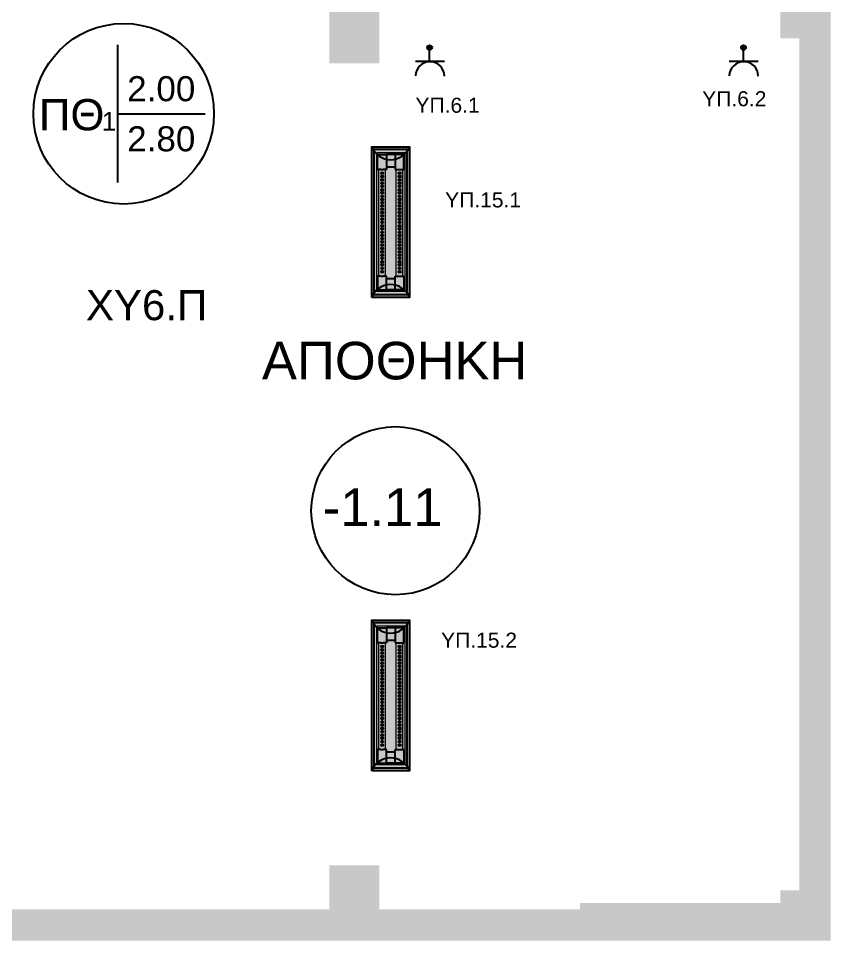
# Model space of a CAD drawing. Header units: metres. Extents: x 0 to 132, y -109 to 310.
# Drawn here: x 26.74 to 33.22, y -76.87 to -69.51 of the extents above; entities that cross this region are included whole.
import ezdxf
from ezdxf.enums import TextEntityAlignment as Align

# ---------------------------------------------------------------- set-up
doc = ezdxf.new("R2010")
doc.units = ezdxf.units.M
doc.header["$LTSCALE"] = 0.036
doc.layers.get('0').update_dxf_attribs({"color": 252})
for name, color, linetype in [('arxitektonika', 254, 'Continuous'), ('electext', 20, 'Continuous'), ('HLEK-SYMBOL', 3, 'Continuous'), ('HLEK_FL001_SYMBOLS', 230, 'Continuous'), ('mihanologika text', 20, 'Continuous')]:
    doc.layers.add(name, color=color, linetype=linetype)
doc.styles.add('COMU-N', font='arial.ttf')
doc.styles.get("Standard").update_dxf_attribs({"font": 'arial.ttf'})

# ---------------------------------------------------------------- blocks, each defined once
blk = doc.blocks.new('gJ6_a14')
at = {"linetype": 'Continuous'}
for p, q in [((-0.1176, 0.1119), (0.113, 0.1119)), ((0, 0.1119), (0, 0))]:
    blk.add_line(p, q, dxfattribs=at)
blk.add_arc((-0.0023, 0.2279), 0.1153, 180, 358.95657, dxfattribs=at)
blk = doc.blocks.new('*X789')
at = {"color": 0}
for p, q in [((15.598, 2.587), (15.737, 2.727)), ((15.598, 2.622), (15.702, 2.727)), ((15.601, 2.607), (15.609, 2.616)), ((15.604, 2.646), (15.605, 2.647)), ((15.605, 2.559), (15.765, 2.719)), ((15.605, 2.577), (15.614, 2.585)), ((15.609, 2.652), (15.618, 2.66)), ((15.611, 2.547), (15.618, 2.554)), ((15.614, 2.621), (15.623, 2.63)), ((15.617, 2.536), (15.789, 2.707)), ((15.618, 2.59), (15.627, 2.599)), ((15.623, 2.665), (15.631, 2.674)), ((15.623, 2.559), (15.631, 2.568)), ((15.627, 2.634), (15.636, 2.643)), ((15.627, 2.528), (15.636, 2.537)), ((15.631, 2.603), (15.64, 2.612)), ((15.633, 2.516), (15.808, 2.691)), ((15.636, 2.678), (15.645, 2.687)), ((15.636, 2.572), (15.645, 2.581)), ((15.64, 2.647), (15.649, 2.656)), ((15.64, 2.541), (15.649, 2.55)), ((15.645, 2.616), (15.654, 2.625)), ((15.645, 2.51), (15.654, 2.519)), ((15.649, 2.691), (15.658, 2.7)), ((15.649, 2.585), (15.658, 2.594)), ((15.653, 2.501), (15.824, 2.672)), ((15.654, 2.66), (15.662, 2.669)), ((15.654, 2.554), (15.662, 2.563)), ((15.658, 2.63), (15.667, 2.638)), ((15.658, 2.523), (15.667, 2.532)), ((15.662, 2.705), (15.671, 2.714)), ((15.662, 2.599), (15.671, 2.607)), ((15.664, 2.494), (15.671, 2.501)), ((15.667, 2.674), (15.676, 2.683)), ((15.667, 2.568), (15.676, 2.577)), ((15.671, 2.643), (15.68, 2.652)), ((15.671, 2.537), (15.68, 2.546)), ((15.676, 2.718), (15.678, 2.721)), ((15.676, 2.489), (15.836, 2.648)), ((15.676, 2.612), (15.685, 2.621)), ((15.676, 2.506), (15.685, 2.515)), ((15.68, 2.687), (15.689, 2.696)), ((15.68, 2.581), (15.689, 2.59)), ((15.685, 2.656), (15.693, 2.665)), ((15.685, 2.55), (15.693, 2.559)), ((15.689, 2.625), (15.698, 2.634)), ((15.689, 2.519), (15.698, 2.528)), ((15.693, 2.7), (15.702, 2.709)), ((15.693, 2.594), (15.702, 2.603)), ((15.693, 2.488), (15.702, 2.497)), ((15.698, 2.669), (15.707, 2.678)), ((15.698, 2.563), (15.707, 2.572)), ((15.702, 2.638), (15.711, 2.647)), ((15.702, 2.532), (15.711, 2.541)), ((15.705, 2.482), (15.843, 2.62)), ((15.707, 2.714), (15.715, 2.722)), ((15.707, 2.607), (15.715, 2.616)), ((15.707, 2.501), (15.715, 2.51)), ((15.711, 2.683), (15.72, 2.691)), ((15.711, 2.577), (15.72, 2.585)), ((15.715, 2.652), (15.724, 2.66)), ((15.715, 2.546), (15.724, 2.554)), ((15.72, 2.727), (15.721, 2.728)), ((15.72, 2.621), (15.729, 2.63)), ((15.72, 2.515), (15.729, 2.523)), ((15.724, 2.696), (15.733, 2.705)), ((15.724, 2.59), (15.733, 2.599)), ((15.724, 2.484), (15.733, 2.493)), ((15.729, 2.665), (15.738, 2.674)), ((15.729, 2.559), (15.738, 2.568)), ((15.733, 2.634), (15.742, 2.643)), ((15.733, 2.528), (15.742, 2.537)), ((15.738, 2.709), (15.746, 2.718)), ((15.738, 2.603), (15.746, 2.612)), ((15.738, 2.497), (15.746, 2.506)), ((15.741, 2.482), (15.842, 2.584)), ((15.742, 2.678), (15.751, 2.687)), ((15.742, 2.572), (15.751, 2.581)), ((15.746, 2.647), (15.755, 2.656)), ((15.746, 2.541), (15.755, 2.55)), ((15.751, 2.722), (15.752, 2.724)), ((15.751, 2.616), (15.76, 2.625)), ((15.751, 2.51), (15.76, 2.519)), ((15.755, 2.691), (15.764, 2.7)), ((15.755, 2.585), (15.764, 2.594)), ((15.76, 2.66), (15.768, 2.669)), ((15.76, 2.554), (15.768, 2.563)), ((15.764, 2.63), (15.773, 2.638)), ((15.764, 2.523), (15.773, 2.532)), ((15.768, 2.705), (15.777, 2.714)), ((15.768, 2.599), (15.777, 2.607)), ((15.768, 2.493), (15.777, 2.501)), ((15.773, 2.674), (15.782, 2.683)), ((15.773, 2.568), (15.782, 2.577)), ((15.777, 2.643), (15.786, 2.652)), ((15.777, 2.537), (15.786, 2.546)), ((15.782, 2.612), (15.791, 2.621)), ((15.782, 2.506), (15.791, 2.515)), ((15.786, 2.687), (15.795, 2.696)), ((15.786, 2.581), (15.795, 2.59)), ((15.791, 2.656), (15.799, 2.665)), ((15.791, 2.55), (15.799, 2.559)), ((15.795, 2.625), (15.804, 2.634)), ((15.795, 2.519), (15.804, 2.528)), ((15.799, 2.594), (15.808, 2.603)), ((15.804, 2.669), (15.813, 2.678)), ((15.804, 2.563), (15.813, 2.572)), ((15.808, 2.638), (15.817, 2.647)), ((15.808, 2.532), (15.817, 2.541)), ((15.813, 2.607), (15.822, 2.616)), ((15.817, 2.577), (15.826, 2.585)), ((15.822, 2.652), (15.83, 2.66)), ((15.822, 2.546), (15.83, 2.554)), ((15.826, 2.621), (15.835, 2.63)), ((15.83, 2.59), (15.839, 2.599)), ((15.835, 2.559), (15.835, 2.56)), ((15.839, 2.634), (15.84, 2.635)), ((15.844, 2.603), (15.844, 2.603))]:
    blk.add_line(p, q, dxfattribs=at)
blk = doc.blocks.new('GJ6_A78')
at = {"layer": 'HLEK-SYMBOL', "color": 0, "linetype": 'Continuous'}
blk.add_circle((0, 0), 0.0989, dxfattribs=at)
at = {"layer": 'HLEK-SYMBOL', "color": 0, "xscale": 0.8, "yscale": 0.8, "zscale": 0.8}
blk.add_blockref('*X789', (-12.576, -2.084), dxfattribs=at)
blk = doc.blocks.new('priza')
at = {"layer": 'HLEK_FL001_SYMBOLS', "rotation": 180}
blk.add_blockref('gJ6_a14', (87.4, -100.4952), dxfattribs=at)
at = {"layer": 'HLEK_FL001_SYMBOLS', "xscale": 0.1951472641207488, "yscale": 0.1951472641207488, "zscale": 0.1951472641207488}
blk.add_blockref('GJ6_A78', (87.4, -100.4953), dxfattribs=at)
blk = doc.blocks.new('led stegano orofis 2x32W 1200x300mm')
at = {"layer": 'HLEK_FL001_SYMBOLS', "linetype": 'Continuous', "lineweight": 0}
h = blk.add_hatch(color=150, dxfattribs=at)
h.dxf.hatch_style = 1
h.paths.add_polyline_path([(45.0962, 60.1418), (45.0962, 59.8418), (46.2983, 59.8418), (46.2983, 60.1418)])
h.paths.add_polyline_path([(46.2783, 60.1218), (46.2783, 59.8618), (45.1162, 59.8618), (45.1162, 60.1218)], flags=16)
h.paths.add_polyline_path([(46.2525, 60.1016), (46.2525, 59.8781), (45.1434, 59.8781), (45.1434, 60.1016)], flags=0)
h = blk.add_hatch(color=256, dxfattribs=at)
h.dxf.hatch_style = 1
h.paths.add_polyline_path([(45.1162, 60.1218), (45.1162, 59.8618), (46.2783, 59.8618), (46.2783, 60.1218)])
h.paths.add_polyline_path([(46.2525, 60.1016), (46.2525, 59.8781), (45.1434, 59.8781), (45.1434, 60.1016)], flags=16)
h = blk.add_hatch(color=11, dxfattribs=at)
h.dxf.hatch_style = 1
h.paths.add_polyline_path([(45.1434, 60.1016), (45.1434, 59.8781), (46.2525, 59.8781), (46.2525, 60.1016)])
h = blk.add_hatch(color=140, dxfattribs=at)
h.dxf.hatch_style = 1
h.paths.add_polyline_path([(45.3116, 60.0583, 1), (45.2896, 60.0583, 1)])
h = blk.add_hatch(color=140, dxfattribs=at)
h.dxf.hatch_style = 1
h.paths.add_polyline_path([(45.3392, 60.0583, 1), (45.3172, 60.0583, 1)])
h = blk.add_hatch(color=140, dxfattribs=at)
h.dxf.hatch_style = 1
h.paths.add_polyline_path([(45.3662, 60.0583, 1), (45.3442, 60.0583, 1)])
h = blk.add_hatch(color=140, dxfattribs=at)
h.dxf.hatch_style = 1
h.paths.add_polyline_path([(45.392, 60.0583, 1), (45.37, 60.0583, 1)])
h = blk.add_hatch(color=140, dxfattribs=at)
h.dxf.hatch_style = 1
h.paths.add_polyline_path([(45.4189, 60.0583, 1), (45.397, 60.0583, 1)])
h = blk.add_hatch(color=140, dxfattribs=at)
h.dxf.hatch_style = 1
h.paths.add_polyline_path([(45.4447, 60.0583, 1), (45.4228, 60.0583, 1)])
h = blk.add_hatch(color=140, dxfattribs=at)
h.dxf.hatch_style = 1
h.paths.add_polyline_path([(45.4705, 60.0583, 1), (45.4485, 60.0583, 1)])
h = blk.add_hatch(color=140, dxfattribs=at)
h.dxf.hatch_style = 1
h.paths.add_polyline_path([(45.4963, 60.0583, 1), (45.4743, 60.0583, 1)])
h = blk.add_hatch(color=140, dxfattribs=at)
h.dxf.hatch_style = 1
h.paths.add_polyline_path([(45.5233, 60.0583, 1), (45.5013, 60.0583, 1)])
h = blk.add_hatch(color=140, dxfattribs=at)
h.dxf.hatch_style = 1
h.paths.add_polyline_path([(45.5502, 60.0583, 1), (45.5283, 60.0583, 1)])
h = blk.add_hatch(color=140, dxfattribs=at)
h.dxf.hatch_style = 1
h.paths.add_polyline_path([(45.576, 60.0583, 1), (45.5541, 60.0583, 1)])
h = blk.add_hatch(color=140, dxfattribs=at)
h.dxf.hatch_style = 1
h.paths.add_polyline_path([(45.6007, 60.0583, 1), (45.5787, 60.0583, 1)])
h = blk.add_hatch(color=140, dxfattribs=at)
h.dxf.hatch_style = 1
h.paths.add_polyline_path([(45.6264, 60.0583, 1), (45.6045, 60.0583, 1)])
h = blk.add_hatch(color=140, dxfattribs=at)
h.dxf.hatch_style = 1
h.paths.add_polyline_path([(45.6534, 60.0583, 1), (45.6314, 60.0583, 1)])
h = blk.add_hatch(color=140, dxfattribs=at)
h.dxf.hatch_style = 1
h.paths.add_polyline_path([(45.6792, 60.0583, 1), (45.6572, 60.0583, 1)])
h = blk.add_hatch(color=140, dxfattribs=at)
h.dxf.hatch_style = 1
h.paths.add_polyline_path([(45.7062, 60.0583, 1), (45.6842, 60.0583, 1)])
h = blk.add_hatch(color=140, dxfattribs=at)
h.dxf.hatch_style = 1
h.paths.add_polyline_path([(45.732, 60.0583, 1), (45.71, 60.0583, 1)])
h = blk.add_hatch(color=140, dxfattribs=at)
h.dxf.hatch_style = 1
h.paths.add_polyline_path([(45.7589, 60.0583, 1), (45.7369, 60.0583, 1)])
h = blk.add_hatch(color=140, dxfattribs=at)
h.dxf.hatch_style = 1
h.paths.add_polyline_path([(45.7847, 60.0583, 1), (45.7627, 60.0583, 1)])
h = blk.add_hatch(color=140, dxfattribs=at)
h.dxf.hatch_style = 1
h.paths.add_polyline_path([(45.8105, 60.0583, 1), (45.7885, 60.0583, 1)])
h = blk.add_hatch(color=140, dxfattribs=at)
h.dxf.hatch_style = 1
h.paths.add_polyline_path([(45.8375, 60.0583, 1), (45.8155, 60.0583, 1)])
h = blk.add_hatch(color=140, dxfattribs=at)
h.dxf.hatch_style = 1
h.paths.add_polyline_path([(45.8633, 60.0583, 1), (45.8413, 60.0583, 1)])
h = blk.add_hatch(color=140, dxfattribs=at)
h.dxf.hatch_style = 1
h.paths.add_polyline_path([(45.8879, 60.0583, 1), (45.866, 60.0583, 1)])
h = blk.add_hatch(color=140, dxfattribs=at)
h.dxf.hatch_style = 1
h.paths.add_polyline_path([(45.9137, 60.0583, 1), (45.8917, 60.0583, 1)])
h = blk.add_hatch(color=140, dxfattribs=at)
h.dxf.hatch_style = 1
h.paths.add_polyline_path([(45.9407, 60.0583, 1), (45.9187, 60.0583, 1)])
h = blk.add_hatch(color=140, dxfattribs=at)
h.dxf.hatch_style = 1
h.paths.add_polyline_path([(45.9665, 60.0583, 1), (45.9445, 60.0583, 1)])
h = blk.add_hatch(color=140, dxfattribs=at)
h.dxf.hatch_style = 1
h.paths.add_polyline_path([(45.9934, 60.0583, 1), (45.9715, 60.0583, 1)])
h = blk.add_hatch(color=140, dxfattribs=at)
h.dxf.hatch_style = 1
h.paths.add_polyline_path([(46.0192, 60.0583, 1), (45.9973, 60.0583, 1)])
h = blk.add_hatch(color=140, dxfattribs=at)
h.dxf.hatch_style = 1
h.paths.add_polyline_path([(46.0462, 60.0583, 1), (46.0242, 60.0583, 1)])
h = blk.add_hatch(color=140, dxfattribs=at)
h.dxf.hatch_style = 1
h.paths.add_polyline_path([(46.072, 60.0583, 1), (46.05, 60.0583, 1)])
h = blk.add_hatch(color=140, dxfattribs=at)
h.dxf.hatch_style = 1
h.paths.add_polyline_path([(46.0978, 60.0583, 1), (46.0758, 60.0583, 1)])
h = blk.add_hatch(color=140, dxfattribs=at)
h.dxf.hatch_style = 1
h.paths.add_polyline_path([(45.3116, 59.9196, 1), (45.2896, 59.9196, 1)])
h = blk.add_hatch(color=140, dxfattribs=at)
h.dxf.hatch_style = 1
h.paths.add_polyline_path([(45.3392, 59.9196, 1), (45.3172, 59.9196, 1)])
h = blk.add_hatch(color=140, dxfattribs=at)
h.dxf.hatch_style = 1
h.paths.add_polyline_path([(45.3662, 59.9196, 1), (45.3442, 59.9196, 1)])
h = blk.add_hatch(color=140, dxfattribs=at)
h.dxf.hatch_style = 1
h.paths.add_polyline_path([(45.392, 59.9196, 1), (45.37, 59.9196, 1)])
h = blk.add_hatch(color=140, dxfattribs=at)
h.dxf.hatch_style = 1
h.paths.add_polyline_path([(45.4189, 59.9196, 1), (45.397, 59.9196, 1)])
h = blk.add_hatch(color=140, dxfattribs=at)
h.dxf.hatch_style = 1
h.paths.add_polyline_path([(45.4447, 59.9196, 1), (45.4228, 59.9196, 1)])
h = blk.add_hatch(color=140, dxfattribs=at)
h.dxf.hatch_style = 1
h.paths.add_polyline_path([(45.4705, 59.9196, 1), (45.4485, 59.9196, 1)])
h = blk.add_hatch(color=140, dxfattribs=at)
h.dxf.hatch_style = 1
h.paths.add_polyline_path([(45.4963, 59.9196, 1), (45.4743, 59.9196, 1)])
h = blk.add_hatch(color=140, dxfattribs=at)
h.dxf.hatch_style = 1
h.paths.add_polyline_path([(45.5233, 59.9196, 1), (45.5013, 59.9196, 1)])
h = blk.add_hatch(color=140, dxfattribs=at)
h.dxf.hatch_style = 1
h.paths.add_polyline_path([(45.5502, 59.9196, 1), (45.5283, 59.9196, 1)])
h = blk.add_hatch(color=140, dxfattribs=at)
h.dxf.hatch_style = 1
h.paths.add_polyline_path([(45.576, 59.9196, 1), (45.5541, 59.9196, 1)])
h = blk.add_hatch(color=140, dxfattribs=at)
h.dxf.hatch_style = 1
h.paths.add_polyline_path([(45.6007, 59.9196, 1), (45.5787, 59.9196, 1)])
h = blk.add_hatch(color=140, dxfattribs=at)
h.dxf.hatch_style = 1
h.paths.add_polyline_path([(45.6264, 59.9196, 1), (45.6045, 59.9196, 1)])
h = blk.add_hatch(color=140, dxfattribs=at)
h.dxf.hatch_style = 1
h.paths.add_polyline_path([(45.6534, 59.9196, 1), (45.6314, 59.9196, 1)])
h = blk.add_hatch(color=140, dxfattribs=at)
h.dxf.hatch_style = 1
h.paths.add_polyline_path([(45.6792, 59.9196, 1), (45.6572, 59.9196, 1)])
h = blk.add_hatch(color=140, dxfattribs=at)
h.dxf.hatch_style = 1
h.paths.add_polyline_path([(45.7062, 59.9196, 1), (45.6842, 59.9196, 1)])
h = blk.add_hatch(color=140, dxfattribs=at)
h.dxf.hatch_style = 1
h.paths.add_polyline_path([(45.732, 59.9196, 1), (45.71, 59.9196, 1)])
h = blk.add_hatch(color=140, dxfattribs=at)
h.dxf.hatch_style = 1
h.paths.add_polyline_path([(45.7589, 59.9196, 1), (45.7369, 59.9196, 1)])
h = blk.add_hatch(color=140, dxfattribs=at)
h.dxf.hatch_style = 1
h.paths.add_polyline_path([(45.7847, 59.9196, 1), (45.7627, 59.9196, 1)])
h = blk.add_hatch(color=140, dxfattribs=at)
h.dxf.hatch_style = 1
h.paths.add_polyline_path([(45.8105, 59.9196, 1), (45.7885, 59.9196, 1)])
h = blk.add_hatch(color=140, dxfattribs=at)
h.dxf.hatch_style = 1
h.paths.add_polyline_path([(45.8375, 59.9196, 1), (45.8155, 59.9196, 1)])
h = blk.add_hatch(color=140, dxfattribs=at)
h.dxf.hatch_style = 1
h.paths.add_polyline_path([(45.8633, 59.9196, 1), (45.8413, 59.9196, 1)])
h = blk.add_hatch(color=140, dxfattribs=at)
h.dxf.hatch_style = 1
h.paths.add_polyline_path([(45.8879, 59.9196, 1), (45.866, 59.9196, 1)])
h = blk.add_hatch(color=140, dxfattribs=at)
h.dxf.hatch_style = 1
h.paths.add_polyline_path([(45.9137, 59.9196, 1), (45.8917, 59.9196, 1)])
h = blk.add_hatch(color=140, dxfattribs=at)
h.dxf.hatch_style = 1
h.paths.add_polyline_path([(45.9407, 59.9196, 1), (45.9187, 59.9196, 1)])
h = blk.add_hatch(color=140, dxfattribs=at)
h.dxf.hatch_style = 1
h.paths.add_polyline_path([(45.9665, 59.9196, 1), (45.9445, 59.9196, 1)])
h = blk.add_hatch(color=140, dxfattribs=at)
h.dxf.hatch_style = 1
h.paths.add_polyline_path([(45.9934, 59.9196, 1), (45.9715, 59.9196, 1)])
h = blk.add_hatch(color=140, dxfattribs=at)
h.dxf.hatch_style = 1
h.paths.add_polyline_path([(46.0192, 59.9196, 1), (45.9973, 59.9196, 1)])
h = blk.add_hatch(color=140, dxfattribs=at)
h.dxf.hatch_style = 1
h.paths.add_polyline_path([(46.0462, 59.9196, 1), (46.0242, 59.9196, 1)])
h = blk.add_hatch(color=140, dxfattribs=at)
h.dxf.hatch_style = 1
h.paths.add_polyline_path([(46.072, 59.9196, 1), (46.05, 59.9196, 1)])
h = blk.add_hatch(color=140, dxfattribs=at)
h.dxf.hatch_style = 1
h.paths.add_polyline_path([(46.0978, 59.9196, 1), (46.0758, 59.9196, 1)])
at = {"layer": 'HLEK_FL001_SYMBOLS'}
for p, q in [((45.2646, 60.0954), (45.1571, 60.0954)), ((45.1571, 60.0954), (45.1571, 60.0254)), ((45.2646, 60.0704), (45.2646, 60.0954)), ((45.2646, 60.0704), (45.2646, 60.0504)), ((46.117, 60.0954), (46.2374, 60.0954)), ((46.117, 60.0704), (46.117, 60.0954)), ((46.117, 60.0704), (46.117, 60.0504)), ((46.2374, 60.0954), (46.2374, 60.0254)), ((45.1571, 60.0254), (45.2646, 60.0254)), ((45.1571, 59.9554), (45.1571, 60.0254)), ((45.2471, 60.0254), (45.2471, 59.9554)), ((45.2646, 60.0254), (45.2646, 60.0504)), ((46.117, 60.0254), (46.117, 60.0504)), ((46.2374, 60.0254), (46.117, 60.0254)), ((46.1387, 60.0254), (46.1387, 59.9554)), ((46.2374, 59.9554), (46.2374, 60.0254)), ((45.1571, 59.8854), (45.1571, 59.9554)), ((45.1571, 59.9554), (45.2646, 59.9554)), ((45.2646, 59.9554), (45.2646, 59.9304)), ((45.2646, 59.9304), (45.2646, 59.9104)), ((45.2646, 59.9104), (45.2646, 59.8854)), ((46.117, 59.9554), (46.117, 59.9304)), ((46.2374, 59.9554), (46.117, 59.9554)), ((46.117, 59.9304), (46.117, 59.9104)), ((46.117, 59.9104), (46.117, 59.8854)), ((46.2374, 59.8854), (46.2374, 59.9554)), ((45.2646, 59.8854), (45.1571, 59.8854)), ((46.117, 59.8854), (46.2374, 59.8854))]:
    blk.add_line(p, q, dxfattribs=at)
at = {"layer": 'HLEK_FL001_SYMBOLS', "linetype": 'Continuous', "lineweight": 0}
for p, q in [((45.2646, 60.0859), (46.117, 60.0859)), ((45.2646, 60.0325), (46.117, 60.0325)), ((45.2646, 59.9474), (46.117, 59.9474)), ((45.2646, 59.894), (46.117, 59.894))]:
    blk.add_line(p, q, dxfattribs=at)
at = {"layer": 'HLEK_FL001_SYMBOLS'}
for points in [[(45.0962, 60.1418), (46.2983, 60.1418), (46.2983, 59.8418), (45.0962, 59.8418)], [(45.1162, 60.1218), (46.2783, 60.1218), (46.2783, 59.8618), (45.1162, 59.8618)]]:
    blk.add_lwpolyline(points, close=True, dxfattribs=at)
at = {"layer": 'HLEK_FL001_SYMBOLS', "linetype": 'Continuous', "lineweight": 0}
blk.add_lwpolyline([(45.1434, 60.1016), (46.2525, 60.1016), (46.2525, 59.8781), (45.1434, 59.8781)], close=True, dxfattribs=at)
for centre in [(45.3006, 60.0583), (45.3282, 60.0583), (45.3552, 60.0583), (45.381, 60.0583), (45.408, 60.0583), (45.4337, 60.0583), (45.4595, 60.0583), (45.4853, 60.0583), (45.5123, 60.0583), (45.5393, 60.0583), (45.565, 60.0583), (45.5897, 60.0583), (45.6155, 60.0583), (45.6424, 60.0583), (45.6682, 60.0583), (45.6952, 60.0583), (45.721, 60.0583), (45.7479, 60.0583), (45.7737, 60.0583), (45.7995, 60.0583), (45.8265, 60.0583), (45.8523, 60.0583), (45.8769, 60.0583), (45.9027, 60.0583), (45.9297, 60.0583), (45.9555, 60.0583), (45.9825, 60.0583), (46.0082, 60.0583), (46.0352, 60.0583), (46.061, 60.0583), (46.0868, 60.0583), (45.3006, 59.9196), (45.3282, 59.9196), (45.3552, 59.9196), (45.381, 59.9196), (45.408, 59.9196), (45.4337, 59.9196), (45.4595, 59.9196), (45.4853, 59.9196), (45.5123, 59.9196), (45.5393, 59.9196), (45.565, 59.9196), (45.5897, 59.9196), (45.6155, 59.9196), (45.6424, 59.9196), (45.6682, 59.9196), (45.6952, 59.9196), (45.721, 59.9196), (45.7479, 59.9196), (45.7737, 59.9196), (45.7995, 59.9196), (45.8265, 59.9196), (45.8523, 59.9196), (45.8769, 59.9196), (45.9027, 59.9196), (45.9297, 59.9196), (45.9555, 59.9196), (45.9825, 59.9196), (46.0082, 59.9196), (46.0352, 59.9196), (46.061, 59.9196), (46.0868, 59.9196)]:
    blk.add_circle(centre, 0.011, dxfattribs=at)
at = {"layer": 'HLEK_FL001_SYMBOLS'}
for centre, start, end in [((45.0387, 59.9918), 290.97637, 69.02363), ((46.3558, 59.9918), 110.97637, 249.02363)]:
    blk.add_arc(centre, 0.1606, start, end, dxfattribs=at)

msp = doc.modelspace()

# ---------------------------------------------------------------- hatches: boundary and pattern name
at = {"layer": 'arxitektonika'}
h = msp.add_hatch(color=256, dxfattribs=at)
h.paths.add_polyline_path([(11.8182, -65.6706), (11.4182, -65.6706), (11.4182, -66.0706), (11.8182, -66.0706)])
h.paths.add_polyline_path([(13.2182, -65.6706), (11.8182, -65.6706), (11.8182, -65.9706), (13.2182, -65.9706)])
h.paths.add_polyline_path([(14.8182, -65.6706), (13.2182, -65.6706), (13.2182, -65.9206), (14.8182, -65.9206)])
h.paths.add_polyline_path([(15.2182, -65.6706), (14.8182, -65.6706), (14.8182, -66.0706), (15.2182, -66.0706)])
h.paths.add_polyline_path([(18.4182, -65.6706), (15.2182, -65.6706), (15.2182, -65.9206), (18.4182, -65.9206)])
h.paths.add_polyline_path([(18.8182, -65.6706), (18.4182, -65.6706), (18.4182, -66.2706), (18.8182, -66.2706)])
h.paths.add_polyline_path([(20.4182, -65.6706), (18.8182, -65.6706), (18.8182, -65.9206), (20.4182, -65.9206)])
h.paths.add_polyline_path([(22.0182, -65.6706), (20.4182, -65.6706), (20.4182, -65.9706), (22.0182, -65.9706)])
h.paths.add_polyline_path([(22.4182, -65.6706), (22.0182, -65.6706), (22.0182, -66.0706), (22.4182, -66.0706)])
h.paths.add_polyline_path([(29.2182, -65.6706), (22.4182, -65.6706), (22.4182, -65.9206), (29.2182, -65.9206)])
h.paths.add_polyline_path([(29.6182, -65.6706), (29.2182, -65.6706), (29.2182, -66.0706), (29.6182, -66.0706)])
h.paths.add_polyline_path([(33.2182, -65.6706), (32.8182, -65.6706), (32.8182, -66.0706), (33.2182, -66.0706)])
h.paths.add_polyline_path([(33.2182, -69.2706), (32.8182, -69.2706), (32.8182, -69.6706), (33.2182, -69.6706)])
h.paths.add_polyline_path([(29.6182, -69.2706), (29.2182, -69.2706), (29.2182, -69.8706), (29.6182, -69.8706)])
h.paths.add_polyline_path([(26.0182, -69.2706), (25.6182, -69.2706), (25.6182, -69.8706), (26.0182, -69.8706)])
h.paths.add_polyline_path([(22.4182, -69.2706), (22.0182, -69.2706), (22.0182, -69.8706), (22.4182, -69.8706)])
h.paths.add_polyline_path([(15.2182, -69.2706), (14.8182, -69.2706), (14.8182, -69.8706), (15.2182, -69.8706)])
h.paths.add_polyline_path([(11.8182, -69.2706), (11.4182, -69.2706), (11.4182, -69.6706), (11.8182, -69.6706)])
h.paths.add_polyline_path([(11.6682, -66.0706), (11.4182, -66.0706), (11.4182, -69.2706), (11.6682, -69.2706)])
h.paths.add_polyline_path([(11.7182, -69.6706), (11.4182, -69.6706), (11.4182, -76.4706), (11.7182, -76.4706)])
h.paths.add_polyline_path([(11.8182, -76.4706), (11.4182, -76.4706), (11.4182, -76.8706), (11.8182, -76.8706)])
h.paths.add_polyline_path([(14.8182, -76.6206), (11.8182, -76.6206), (11.8182, -76.8706), (14.8182, -76.8706)])
h.paths.add_polyline_path([(15.2182, -76.2706), (14.8182, -76.2706), (14.8182, -76.8706), (15.2182, -76.8706)])
h.paths.add_polyline_path([(16.8182, -76.6206), (15.2182, -76.6206), (15.2182, -76.8706), (16.8182, -76.8706)])
h.paths.add_polyline_path([(18.4182, -76.5706), (16.8182, -76.5706), (16.8182, -76.8706), (18.4182, -76.8706)])
h.paths.add_polyline_path([(18.8182, -76.4706), (18.4182, -76.4706), (18.4182, -76.8706), (18.8182, -76.8706)])
h.paths.add_polyline_path([(18.8182, -72.7706), (18.4182, -72.7706), (18.4182, -73.3706), (18.8182, -73.3706)])
h.paths.add_polyline_path([(22.0182, -76.6206), (18.8182, -76.6206), (18.8182, -76.8706), (22.0182, -76.8706)])
h.paths.add_polyline_path([(22.4182, -76.2706), (22.0182, -76.2706), (22.0182, -76.8706), (22.4182, -76.8706)])
h.paths.add_polyline_path([(25.6182, -76.6206), (22.4182, -76.6206), (22.4182, -76.8706), (25.6182, -76.8706)])
h.paths.add_polyline_path([(26.0182, -76.2706), (25.6182, -76.2706), (25.6182, -76.8706), (26.0182, -76.8706)])
h.paths.add_polyline_path([(29.2182, -76.6206), (26.0182, -76.6206), (26.0182, -76.8706), (29.2182, -76.8706)])
h.paths.add_polyline_path([(29.6182, -76.2706), (29.2182, -76.2706), (29.2182, -76.8706), (29.6182, -76.8706)])
h.paths.add_polyline_path([(31.2182, -76.6206), (29.6182, -76.6206), (29.6182, -76.8706), (31.2182, -76.8706)])
h.paths.add_polyline_path([(32.8182, -76.5706), (31.2182, -76.5706), (31.2182, -76.8706), (32.8182, -76.8706)])
h.paths.add_polyline_path([(33.2182, -76.4706), (32.8182, -76.4706), (32.8182, -76.8706), (33.2182, -76.8706)])
h.paths.add_polyline_path([(33.2182, -69.6706), (32.9682, -69.6706), (32.9682, -76.4706), (33.2182, -76.4706)])

# ---------------------------------------------------------------- linework, layer by layer
for p, q in [((27.5272, -69.7217), (27.5272, -70.8217)), ((27.5272, -70.2717), (28.2272, -70.2717))]:
    msp.add_line(p, q, dxfattribs=at)
for centre, radius in [((27.5773, -70.2717), 0.7203), ((29.7456, -73.4398), 0.6708)]:
    msp.add_circle(centre, radius, dxfattribs=at)

# ---------------------------------------------------------------- block references
at = {"layer": 'HLEK_FL001_SYMBOLS'}
for p in [(-57.3813, 30.7518), (-54.8767, 30.7518)]:
    msp.add_blockref('priza', p, dxfattribs=at)
at = {"layer": 'HLEK_FL001_SYMBOLS', "linetype": 'Continuous', "lineweight": 0, "rotation": 89.99999999999999}
for p in [(89.699, -116.8335), (89.699, -120.6116)]:
    msp.add_blockref('led stegano orofis 2x32W 1200x300mm', p, dxfattribs=at)

# ---------------------------------------------------------------- texts
at = {"layer": 'arxitektonika', "style": 'COMU-N'}
for s, height, p in [('ΠΘ', 0.25, (26.9003, -70.4043)), ('1', 0.15, (27.4019, -70.4076)), ('ΑΠΟΘΗΚΗ', 0.3, (28.6804, -72.392)), ('-1.11', 0.3, (29.1661, -73.5622))]:
    msp.add_text(s, height=height, dxfattribs=at).set_placement(p)
at = {"layer": 'arxitektonika', "linetype": 'ByBlock', "style": 'COMU-N'}
for tag, text, p in [('2.00', '0.90', (27.8772, -70.1717)), ('2.80', '2.20', (27.8772, -70.5717))]:
    msp.add_attdef(tag, text=text, height=0.2, dxfattribs=at).set_placement(p, align=Align.CENTER)
at = {"layer": 'electext'}
msp.add_text('ΧΥ6.Π', height=0.24, dxfattribs=at).set_placement((27.2762, -71.9192))
at = {"layer": 'electext', "char_height": 0.12, "attachment_point": 1}
for s, width, insert in [('ΥΠ.15.1', 0.658624, (30.1426, -70.8992)), ('ΥΠ.15.2', 0.690753, (30.1104, -74.4131))]:
    msp.add_mtext_dynamic_manual_height_columns(s, width=width, gutter_width=0.6, heights=[0], dxfattribs=dict(at, insert=insert))
at = {"layer": 'mihanologika text', "char_height": 0.12, "attachment_point": 1}
for s, width, insert in [('ΥΠ.6.2', 0.444339, (32.1939, -70.0917)), ('ΥΠ.6.1', 0.63233, (29.9057, -70.1437))]:
    msp.add_mtext_dynamic_manual_height_columns(s, width=width, gutter_width=0.6, heights=[0], dxfattribs=dict(at, insert=insert))

doc.saveas('drawing.dxf')
